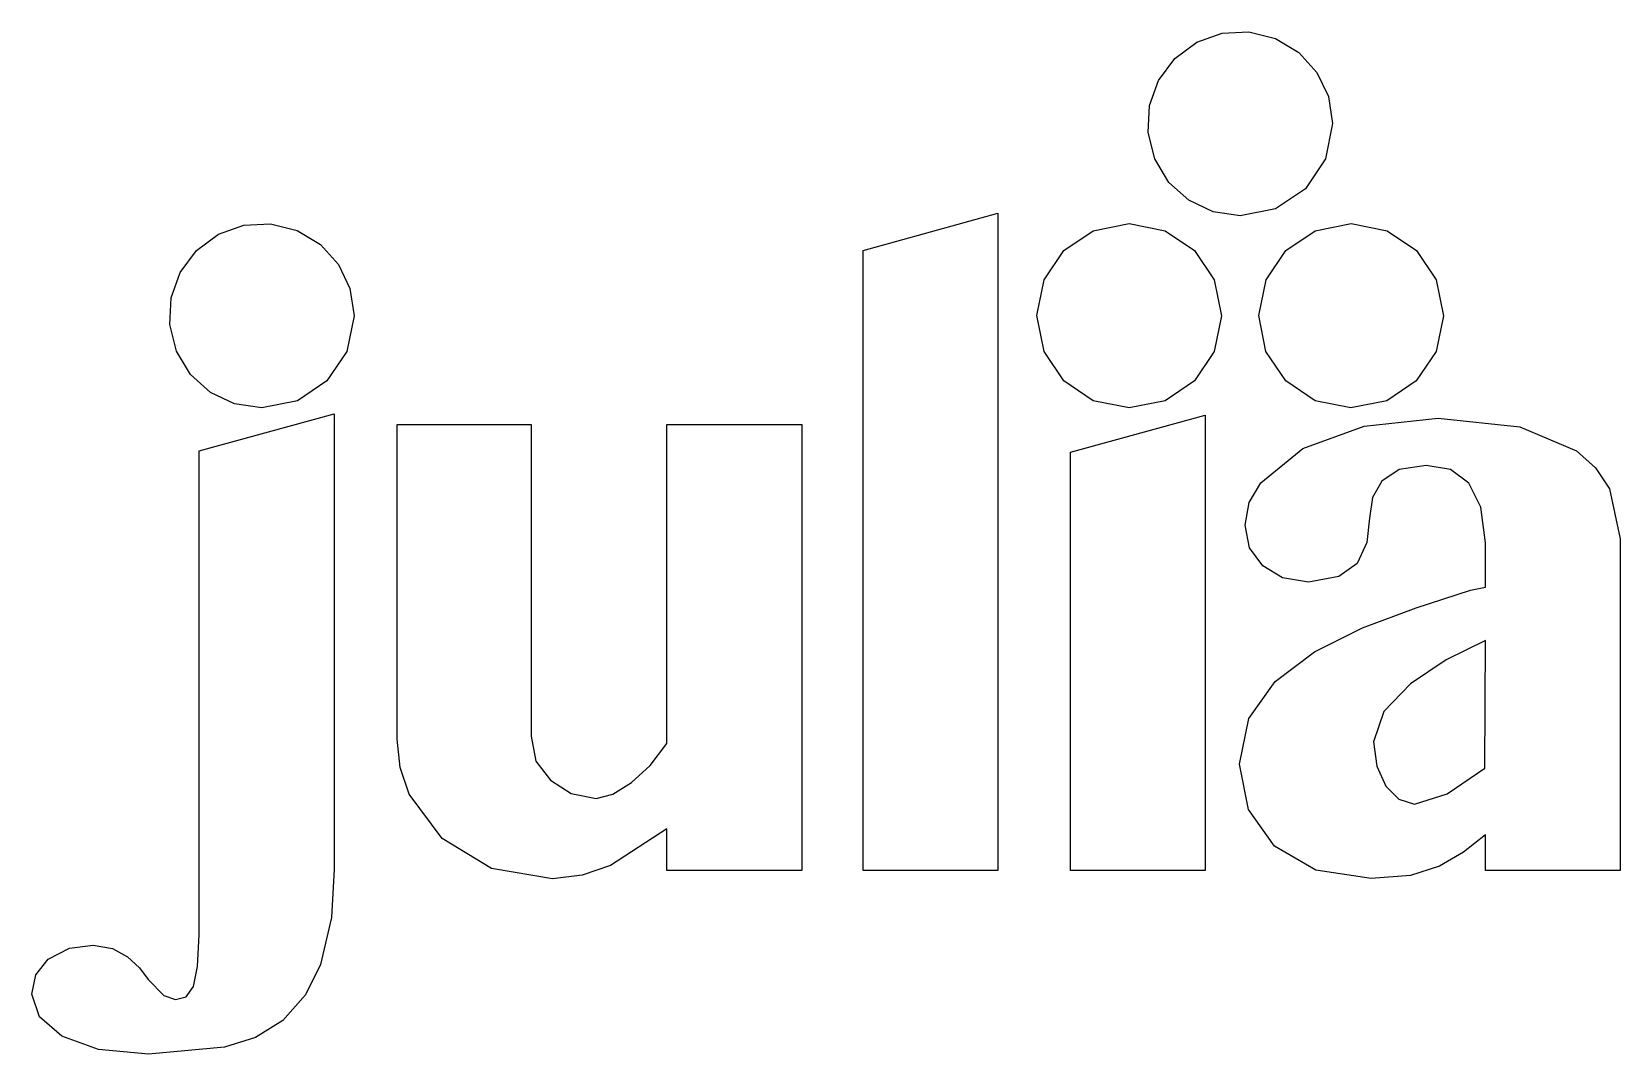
# Model space of a CAD drawing. Extents: x 0 to 40.5, y 0 to 26.1.
import ezdxf

# ---------------------------------------------------------------- set-up
doc = ezdxf.new("R2010")
doc.units = 0

msp = doc.modelspace()

# ---------------------------------------------------------------- linework, layer by layer
at = {"layer": 'Layer 1'}
for p, q in [((29.717538, 25.823929), (30.361877, 26.053253)), ((30.361877, 26.053253), (31.044927, 26.087963)), ((31.044927, 26.087963), (31.722412, 25.919252)), ((29.156187, 25.408798), (29.717538, 25.823929)), ((31.722412, 25.919252), (32.320763, 25.559495)), ((32.320763, 25.559495), (32.779209, 25.051962)), ((28.741056, 24.847447), (29.156187, 25.408798)), ((28.511732, 24.203108), (28.741056, 24.847447)), ((32.779209, 25.051962), (33.072669, 24.434189)), ((33.072669, 24.434189), (33.176062, 23.743711)), ((28.477021, 23.520057), (28.511732, 24.203108)), ((28.645733, 22.842573), (28.477021, 23.520057)), ((33.176062, 23.743711), (32.997524, 22.842161)), ((29.00549, 22.244222), (28.645733, 22.842573)), ((32.997524, 22.842161), (32.487137, 22.077848)), ((29.513023, 21.785776), (29.00549, 22.244222)), ((32.487137, 22.077848), (31.722824, 21.567461)), ((30.130796, 21.492316), (29.513023, 21.785776)), ((30.821274, 21.388923), (30.130796, 21.492316)), ((31.722824, 21.567461), (30.821274, 21.388923)), ((4.762069, 20.921206), (5.406409, 21.15053)), ((5.406409, 21.15053), (6.089459, 21.18524)), ((6.089459, 21.18524), (6.766944, 21.016529)), ((21.203682, 20.507861), (24.643261, 21.455068)), ((24.643261, 21.455068), (24.643261, 4.683152)), ((27.077317, 21.011157), (27.993762, 21.195775)), ((27.993762, 21.195775), (28.910069, 21.010471)), ((30.821274, 21.388923), (30.821274, 21.388923)), ((32.736747, 21.011157), (33.653193, 21.195775)), ((33.653193, 21.195775), (34.5695, 21.010471)), ((4.200718, 20.506075), (4.762069, 20.921206)), ((6.766944, 21.016529), (7.365295, 20.656772)), ((26.32873, 20.507009), (27.077317, 21.011157)), ((28.910069, 21.010471), (29.658279, 20.505763)), ((31.98816, 20.507009), (32.736747, 21.011157)), ((34.5695, 21.010471), (35.31771, 20.505763)), ((3.785587, 19.944724), (4.200718, 20.506075)), ((7.365295, 20.656772), (7.82374, 20.149239)), ((21.203682, 4.683152), (21.203682, 20.507861)), ((25.823741, 19.758988), (26.32873, 20.507009)), ((29.658279, 20.505763), (30.162708, 19.757364)), ((31.483171, 19.758988), (31.98816, 20.507009)), ((35.31771, 20.505763), (35.822138, 19.757364)), ((3.556263, 19.300385), (3.785587, 19.944724)), ((7.82374, 20.149239), (8.1172, 19.531466)), ((8.1172, 19.531466), (8.220594, 18.840988)), ((25.638093, 18.84275), (25.823741, 19.758988)), ((30.162708, 19.757364), (30.34767, 18.840988)), ((31.297524, 18.84275), (31.483171, 19.758988)), ((35.822138, 19.757364), (36.0071, 18.840988)), ((3.521553, 18.617334), (3.556263, 19.300385)), ((8.220594, 18.840988), (8.034843, 17.924858)), ((25.822369, 17.926236), (25.638093, 18.84275)), ((30.34767, 18.840988), (30.16165, 17.924218)), ((31.481799, 17.926236), (31.297524, 18.84275)), ((36.0071, 18.840988), (35.82108, 17.924218)), ((3.690264, 17.93985), (3.521553, 18.617334)), ((4.050021, 17.341499), (3.690264, 17.93985)), ((8.034843, 17.924858), (7.530119, 17.176675)), ((26.326236, 17.177459), (25.822369, 17.926236)), ((30.16165, 17.924218), (29.656259, 17.17574)), ((31.985667, 17.177459), (31.481799, 17.926236)), ((35.82108, 17.924218), (35.315689, 17.17574)), ((4.557555, 16.883053), (4.050021, 17.341499)), ((7.530119, 17.176675), (6.781935, 16.671951)), ((27.074068, 16.672191), (26.326236, 17.177459)), ((29.656259, 17.17574), (28.907215, 16.67119)), ((32.733498, 16.672191), (31.985667, 17.177459)), ((35.315689, 17.17574), (34.566645, 16.67119)), ((5.175328, 16.589593), (4.557555, 16.883053)), ((6.781935, 16.671951), (5.865805, 16.4862)), ((27.990236, 16.4862), (27.074068, 16.672191)), ((28.907215, 16.67119), (27.990236, 16.4862)), ((33.649666, 16.4862), (32.733498, 16.672191)), ((34.566645, 16.67119), (33.649666, 16.4862)), ((4.27037, 15.38818), (7.709949, 16.335387)), ((5.865805, 16.4862), (5.175328, 16.589593)), ((5.865805, 16.4862), (5.865805, 16.4862)), ((7.709949, 16.335387), (7.709949, 4.712256)), ((26.495342, 15.35643), (29.934921, 16.303637)), ((27.990236, 16.4862), (27.990236, 16.4862)), ((29.934921, 16.303637), (29.934921, 4.683152)), ((33.649666, 16.4862), (33.649666, 16.4862)), ((33.988332, 16.017888), (35.872163, 16.229554)), ((35.872163, 16.229554), (37.954431, 16.007304)), ((9.321259, 8.030127), (9.321259, 16.060221)), ((9.321259, 16.060221), (12.737026, 16.060221)), ((12.737026, 16.060221), (12.737026, 8.106856)), ((16.200417, 7.921648), (16.200417, 16.060221)), ((16.200417, 16.060221), (19.639996, 16.060221)), ((19.639996, 16.060221), (19.639996, 4.683152)), ((32.422001, 15.45168), (33.988332, 16.017888)), ((37.954431, 16.007304), (39.406992, 15.38818)), ((31.347794, 14.578556), (32.422001, 15.45168)), ((4.27037, 3.040092), (4.27037, 15.38818)), ((26.495342, 4.683152), (26.495342, 15.35643)), ((35.567893, 15.02041), (34.882623, 14.914577)), ((36.187017, 14.914577), (35.567893, 15.02041)), ((39.406992, 15.38818), (39.890157, 14.958278)), ((34.440769, 14.620889), (34.199999, 14.200202)), ((34.882623, 14.914577), (34.440769, 14.620889)), ((36.66062, 14.567973), (36.187017, 14.914577)), ((39.890157, 14.958278), (40.248366, 14.419806)), ((31.052912, 14.071194), (31.347794, 14.578556)), ((34.199999, 14.200202), (34.125915, 13.671036)), ((36.964891, 13.956786), (36.66062, 14.567973)), ((40.248366, 14.419806), (40.512949, 13.147162)), ((30.948274, 13.493766), (31.052912, 14.071194)), ((37.081307, 13.043975), (36.964891, 13.956786)), ((31.06469, 12.916975), (30.948274, 13.493766)), ((34.125915, 13.671036), (34.051832, 13.049266)), ((34.051832, 13.049266), (33.811062, 12.5201)), ((37.081307, 11.916851), (37.081307, 13.043975)), ((40.512949, 13.147162), (40.518241, 4.683152)), ((31.40071, 12.453955), (31.06469, 12.916975)), ((31.906064, 12.149684), (31.40071, 12.453955)), ((33.337458, 12.181434), (32.570167, 12.043851)), ((33.811062, 12.5201), (33.337458, 12.181434)), ((32.570167, 12.043851), (31.906064, 12.149684)), ((35.313893, 11.382394), (36.702954, 11.83483)), ((36.702954, 11.83483), (37.081307, 11.916851)), ((33.945999, 10.87704), (35.313893, 11.382394)), ((32.715688, 10.265853), (33.945999, 10.87704)), ((37.078662, 10.548957), (36.081184, 10.054187)), ((37.065432, 7.29194), (37.078662, 10.548957)), ((31.71821, 9.509146), (32.715688, 10.265853)), ((36.081184, 10.054187), (35.165727, 9.445646)), ((31.043523, 8.564585), (31.71821, 9.509146)), ((35.165727, 9.445646), (34.49104, 8.739209)), ((30.802753, 7.395128), (31.043523, 8.564585)), ((34.49104, 8.739209), (34.226457, 7.961335)), ((12.737026, 8.106856), (12.86138, 7.474503)), ((9.396144, 7.313511), (9.321259, 8.030127)), ((15.774438, 7.363378), (16.200417, 7.921648)), ((34.226457, 7.961335), (34.311123, 7.342211)), ((9.62553, 6.630483), (9.396144, 7.313511)), ((12.86138, 7.474503), (13.22915, 6.985024)), ((15.295543, 6.92417), (15.774438, 7.363378)), ((31.03294, 6.2389), (30.802753, 7.395128)), ((34.311123, 7.342211), (34.541311, 6.836858)), ((13.22915, 6.985024), (13.758316, 6.649004)), ((14.819294, 6.627837), (15.295543, 6.92417)), ((36.107642, 6.63842), (37.065432, 7.29194)), ((10.464258, 5.498068), (9.62553, 6.630483)), ((13.758316, 6.649004), (14.393315, 6.522004)), ((14.393315, 6.522004), (14.819294, 6.627837)), ((34.541311, 6.836858), (34.866748, 6.500837)), ((34.866748, 6.500837), (35.266268, 6.373837)), ((35.266268, 6.373837), (36.107642, 6.63842)), ((31.697043, 5.304922), (31.03294, 6.2389)), ((16.200417, 5.741484), (14.763731, 4.807506)), ((16.200417, 4.683152), (16.200417, 5.741484)), ((11.723673, 4.733423), (10.464258, 5.498068)), ((32.755375, 4.693735), (31.697043, 5.304922)), ((37.078662, 5.588026), (36.520391, 5.146172)), ((37.078662, 4.683152), (37.078662, 5.588026)), ((36.520391, 5.146172), (35.911851, 4.788985)), ((7.709949, 4.712256), (7.643562, 3.483869)), ((13.284712, 4.46884), (11.723673, 4.733423)), ((14.042248, 4.559448), (13.284712, 4.46884)), ((14.763731, 4.807506), (14.042248, 4.559448)), ((19.639996, 4.683152), (16.200417, 4.683152)), ((24.643261, 4.683152), (21.203682, 4.683152)), ((29.934921, 4.683152), (26.495342, 4.683152)), ((34.165603, 4.474131), (32.755375, 4.693735)), ((35.165727, 4.556152), (34.165603, 4.474131)), ((35.911851, 4.788985), (35.165727, 4.556152)), ((40.518241, 4.683152), (37.078662, 4.683152)), ((7.643562, 3.483869), (7.363345, 2.28603)), ((4.228036, 2.230468), (4.27037, 3.040092)), ((0.420687, 2.418322), (0.961185, 2.700593)), ((0.961185, 2.700593), (1.566331, 2.775509)), ((1.566331, 2.775509), (2.061102, 2.690842)), ((2.061102, 2.690842), (2.439455, 2.481821)), ((2.439455, 2.481821), (2.746372, 2.198718)), ((0.1071, 2.019743), (0.420687, 2.418322)), ((2.746372, 2.198718), (2.965975, 1.902385)), ((4.122203, 1.725114), (4.228036, 2.230468)), ((7.363345, 2.28603), (6.982034, 1.506238)), ((0, 1.524031), (0.1071, 2.019743)), ((2.965975, 1.902385), (3.365496, 1.492281)), ((3.934349, 1.460531), (4.122203, 1.725114)), ((0.201083, 0.944594), (0, 1.524031)), ((3.365496, 1.492281), (3.669766, 1.386448)), ((3.669766, 1.386448), (3.934349, 1.460531)), ((6.982034, 1.506238), (6.405554, 0.857282)), ((0.767291, 0.45247), (0.201083, 0.944594)), ((6.405554, 0.857282), (5.703451, 0.417832)), ((1.703915, 0.116449), (0.767291, 0.45247)), ((5.703451, 0.417832), (4.913306, 0.169366)), ((2.976559, -0.007905), (1.703915, 0.116449)), ((4.913306, 0.169366), (2.976559, -0.007905))]:
    msp.add_line(p, q, dxfattribs=at)

doc.saveas('drawing.dxf')
